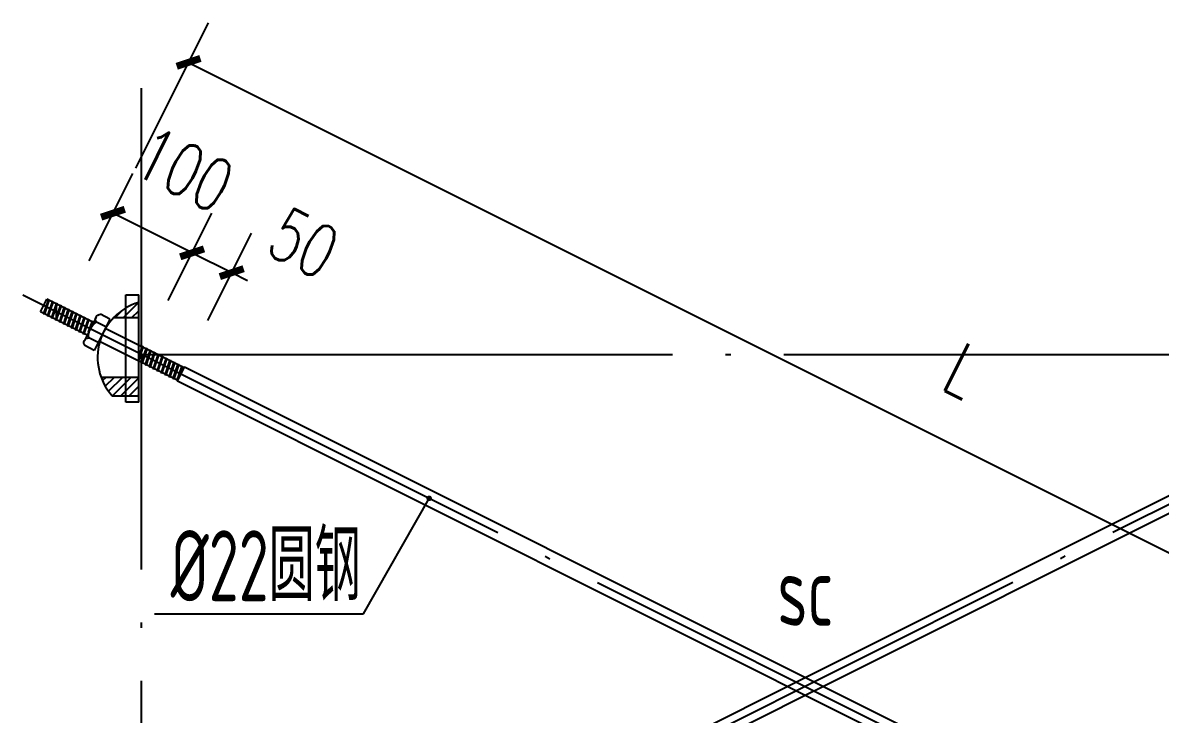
# Model space of a CAD drawing. Extents: x 2025205 to 2402328, y -557483 to 329036.
# Drawn here: x 2144793 to 2154433, y -341021 to -335163 of the extents above; entities that cross this region are included whole.
import ezdxf
from ezdxf.enums import TextEntityAlignment as Align

# ---------------------------------------------------------------- set-up
doc = ezdxf.new("R2010")
doc.units = 0
doc.header["$LTSCALE"] = 1500
doc.header["$MEASUREMENT"] = 0
for name, pattern in [('CONTINUOUS1', [0]), ('DASHED', [19.05, 12.7, -6.35]), ('DOTE', [2.42, 2, -0.2, 0.02, -0.2])]:
    doc.linetypes.add(name, pattern=pattern)
for name, color, linetype in [('003_THICK', 7, 'CONTINUOUS1'), ('DOTE', 252, 'DOTE'), ('PUB_DIM', 3, 'Continuous'), ('THIN', 7, 'Continuous'), ('刚架', 2, 'Continuous'), ('支撑', 130, 'Continuous'), ('板', 4, 'Continuous'), ('标注', 7, 'Continuous')]:
    doc.layers.add(name, color=color, linetype=linetype)
doc.layers.add('Z-详图标注', color=3, linetype='Continuous', lineweight=18)
doc.styles.add('_TCH_DIM_T3', font='SIMPLEX.shx', dxfattribs={"width": 0.705882, "bigfont": 'GBCBIG.shx'})
doc.styles.add('TSSD_Label', font='Tssdeng.shx', dxfattribs={"width": 0.7, "bigfont": 'hztxt.shx'})
doc.dimstyles.new('_TCH_ARCH&&150', dxfattribs={"dimtxt": 446.25, "dimasz": 150, "dimexe": 375, "dimexo": 450, "dimgap": 189.375, "dimtad": 1, "dimdec": 0, "dimzin": 0, "dimdsep": 46, "dimtxsty": '_TCH_DIM_T3', "dimblk": 'ARCHTICK', "dimcen": 0.09, "dimclrt": 7, "dimazin": 2, "dimtfac": 1, "dimtdec": 0, "dimtmove": 2, "dimatfit": 0, "dimfxl": 1, "dimtolj": 1, "dimtzin": 0, "dimarcsym": 0})

# ---------------------------------------------------------------- blocks, each defined once
blk = doc.blocks.new('_ArchTick')
at = {"color": 0, "linetype": 'ByBlock', "const_width": 0.4}
blk.add_lwpolyline([(-0.5, -0.5), (0.5, 0.5)], dxfattribs=at)
blk = doc.blocks.new('*D53')
at = {"layer": 'Defpoints', "color": 0, "transparency": 16777216}
for p in [(2146563.7, -337280.1), (2145825, -337918.8), (2146160.4, -338086.5)]:
    blk.add_point(p, dxfattribs=at)
at = {"layer": 'PUB_DIM', "color": 0, "lineweight": -2, "transparency": 16777216}
for p, q in [((2146026.3, -337516.3), (2146396, -336776.9)), ((2146361.7, -337684.1), (2146731.4, -336944.6)), ((2146228.3, -337112.4), (2146094.1, -337045.3)), ((2146228.3, -337112.4), (2146563.7, -337280.1)), ((2146563.7, -337280.1), (2146697.8, -337347.1))]:
    blk.add_line(p, q, dxfattribs=at)
at = {"layer": 'PUB_DIM', "color": 0, "lineweight": -2, "transparency": 16777216, "xscale": 150, "yscale": 150, "zscale": 150}
for p, rotation in [((2146228.3, -337112.4), 333.434948822922), ((2146563.7, -337280.1), 153.434948822922)]:
    blk.add_blockref('_ArchTick', p, dxfattribs=dict(at, rotation=rotation))
at = {"layer": 'PUB_DIM', "color": 7, "transparency": 16777216, "insert": (2147173.9, -337030.1), "char_height": 446.25, "attachment_point": 5, "rotation": 333.43495, "style": '_TCH_DIM_T3'}
blk.add_mtext('\\A1;50', dxfattribs=at)
blk = doc.blocks.new('*D54')
at = {"layer": 'Defpoints', "color": 0, "transparency": 16777216}
for p in [(2145557.4, -336776.9), (2145154.2, -337583.4), (2145825, -337918.8)]:
    blk.add_point(p, dxfattribs=at)
at = {"layer": 'PUB_DIM', "color": 0, "lineweight": -2, "transparency": 16777216}
for p, q in [((2145355.4, -337180.9), (2145725.1, -336441.5)), ((2146228.3, -337112.4), (2145557.4, -336776.9)), ((2146026.3, -337516.3), (2146396, -336776.9))]:
    blk.add_line(p, q, dxfattribs=at)
at = {"layer": 'PUB_DIM', "color": 0, "lineweight": -2, "transparency": 16777216, "xscale": 150, "yscale": 150, "zscale": 150}
for p, rotation in [((2145557.4, -336776.9), 153.4349488230811), ((2146228.3, -337112.4), 333.4349488230811)]:
    blk.add_blockref('_ArchTick', p, dxfattribs=dict(at, rotation=rotation))
at = {"layer": 'PUB_DIM', "color": 7, "transparency": 16777216, "insert": (2146161.2, -336408), "char_height": 446.25, "attachment_point": 5, "rotation": 333.43495, "style": '_TCH_DIM_T3'}
blk.add_mtext('\\A1;100', dxfattribs=at)
blk = doc.blocks.new('*D96')
at = {"layer": 'Defpoints', "color": 0, "transparency": 16777216}
for p in [(2145549.3, -336796.7), (2158789.9, -341794.5), (2158140.9, -343092.5)]:
    blk.add_point(p, dxfattribs=at)
at = {"layer": 'PUB_DIM', "color": 0, "lineweight": -2, "transparency": 16777216}
for p, q in [((2145750.5, -336394.2), (2146365.9, -335163.3)), ((2146198.2, -335498.7), (2158789.9, -341794.5)), ((2158342.1, -342690), (2158957.6, -341459.1))]:
    blk.add_line(p, q, dxfattribs=at)
at = {"layer": 'PUB_DIM', "color": 0, "lineweight": -2, "transparency": 16777216, "xscale": 150, "yscale": 150, "zscale": 150}
for p, rotation in [((2146198.2, -335498.7), 153.4349488229576), ((2158789.9, -341794.5), 333.4349488229577)]:
    blk.add_blockref('_ArchTick', p, dxfattribs=dict(at, rotation=rotation))
at = {"layer": 'PUB_DIM', "color": 7, "transparency": 16777216, "insert": (2152762.4, -338110), "char_height": 446.25, "attachment_point": 5, "rotation": 333.43495, "style": '_TCH_DIM_T3'}
blk.add_mtext('\\A1;L', dxfattribs=at)
blk = doc.blocks.new('A$C3B5F1999')
at = {"layer": '板', "lineweight": -3}
h = blk.add_hatch(dxfattribs=at)
h.set_pattern_fill('ANSI31', color=256, scale=11.25, style=0)
h.set_pattern_definition([(225, (1544786.093, 1161578.04), (25.25697034, -25.25697034), [])])
h.paths.add_polyline_path([(227.3, 494.1, 0.095394), (160.5, 606.6), (0, 606.6), (0, 494.1)])
h.paths.add_polyline_path([(0, 135.7), (0, 44.9, 0.128822), (150.1, 135.7)])
for p, q in [((0, 645.3), (76.8, 645.3)), ((0, 645.3), (0, 0)), ((76.8, 645.3), (76.8, 0)), ((160.5, 606.6), (0, 606.6)), ((160.5, 606.6), (0, 606.6)), ((227.3, 494.1), (0, 494.1)), ((150.1, 135.7), (0, 135.7)), ((76.8, 0), (0, 0))]:
    blk.add_line(p, q, dxfattribs=at)
blk.add_arc((-98.2, 376.8), 346.1, 286.4909, 41.61835, dxfattribs=at)

msp = doc.modelspace()

# ---------------------------------------------------------------- linework, layer by layer
at = {"layer": '003_THICK'}
msp.add_lwpolyline([(2145531.5, -337673.4), (2145398.9, -337938.6)], dxfattribs=at)
at = {"layer": 'DOTE', "ltscale": 1.5}
for p, q in [((2145798.2, -345239.1), (2145798.2, -335717.4)), ((2144792.9, -337469.4), (2158055.3, -344100.6)), ((2158055.3, -337469.4), (2144792.9, -344100.6)), ((2145799.1, -337972.5), (2157049.1, -337972.5))]:
    msp.add_line(p, q, dxfattribs=at)
at = {"layer": '刚架', "color": 5, "linetype": 'DASHED'}
msp.add_line((2145078.1, -337679.6), (2145078.1, -337545.4), dxfattribs=at)
at = {"layer": '支撑', "linetype": 'Continuous'}
for p, q in [((2144943, -337612), (2144996.6, -337504.6)), ((2145391.4, -337702), (2144996.6, -337504.6)), ((2145337.8, -337809.4), (2144943, -337612)), ((2146160.4, -338086.5), (2145492.1, -337752.4)), ((2146106.8, -338193.9), (2145438.4, -337859.7)), ((2146103.4, -338200.6), (2146163.8, -338079.8)), ((2152302.3, -341149.1), (2146163.8, -338079.8)), ((2151423.2, -340709.5), (2156682.6, -338079.8)), ((2152241.9, -341269.8), (2146103.4, -338200.6)), ((2151574.1, -340785), (2156743, -338200.6)), ((2150544.1, -341149.1), (2151272.3, -340785)), ((2150604.5, -341269.8), (2151423.2, -340860.5))]:
    msp.add_line(p, q, dxfattribs=at)
for points in [[(2145414.3, -337656.2), (2145314.9, -337855.2)], [(2145498.4, -337739.7), (2145417.9, -337699.5)], [(2145531.5, -337673.4), (2145451, -337633.2)], [(2145432.1, -337872.3), (2145351.6, -337832.1)], [(2145398.9, -337938.6), (2145318.4, -337898.4)]]:
    msp.add_lwpolyline(points, dxfattribs=at)
for points in [[(2145351.6, -337832.1, -0.303653), (2145417.9, -337699.4, -0.303653)], [(2145417.9, -337699.5, -0.607359), (2145451.1, -337633.2, -0.607359)], [(2145318.4, -337898.4, -0.607359), (2145351.6, -337832.1, -0.607359)]]:
    msp.add_lwpolyline(points, format="xyb", dxfattribs=at)
at = {"layer": '标注', "linetype": 'Continuous'}
for p, q in [((2144973.2, -337635.5), (2145016.8, -337506.3)), ((2145016.8, -337506.3), (2145011, -337511.8)), ((2145017.7, -337515.2), (2145016.8, -337506.3)), ((2144972.2, -337626.6), (2145011, -337511.8)), ((2144979, -337630), (2145017.7, -337515.2)), ((2145005.7, -337643.4), (2145044.5, -337528.6)), ((2145006.7, -337652.2), (2145050.3, -337523.1)), ((2145012.5, -337646.7), (2145051.3, -337532)), ((2145039.3, -337660.1), (2145078, -337545.3)), ((2145040.2, -337669), (2145083.8, -337539.9)), ((2145050.3, -337523.1), (2145044.5, -337528.6)), ((2145046.1, -337663.5), (2145084.8, -337548.7)), ((2145051.3, -337532), (2145050.3, -337523.1)), ((2145072.8, -337676.9), (2145111.6, -337562.1)), ((2145073.8, -337685.8), (2145117.4, -337556.6)), ((2145083.8, -337539.9), (2145078, -337545.3)), ((2145079.6, -337680.3), (2145118.4, -337565.5)), ((2145084.8, -337548.7), (2145083.8, -337539.9)), ((2145106.4, -337693.7), (2145145.1, -337578.9)), ((2145107.3, -337702.5), (2145150.9, -337573.4)), ((2145117.4, -337556.6), (2145111.6, -337562.1)), ((2145113.1, -337697.1), (2145151.9, -337582.3)), ((2145118.4, -337565.5), (2145117.4, -337556.6)), ((2145139.9, -337710.4), (2145178.7, -337595.7)), ((2145140.9, -337719.3), (2145184.5, -337590.2)), ((2145150.9, -337573.4), (2145145.1, -337578.9)), ((2145146.7, -337713.8), (2145185.4, -337599)), ((2145151.9, -337582.3), (2145150.9, -337573.4)), ((2145184.5, -337590.2), (2145178.7, -337595.7)), ((2145185.4, -337599), (2145184.5, -337590.2)), ((2144972.2, -337626.6), (2144973.2, -337635.5)), ((2144979, -337630), (2144973.2, -337635.5)), ((2145005.7, -337643.4), (2145006.7, -337652.2)), ((2145012.5, -337646.7), (2145006.7, -337652.2)), ((2145039.3, -337660.1), (2145040.2, -337669)), ((2145046.1, -337663.5), (2145040.2, -337669)), ((2145072.8, -337676.9), (2145073.8, -337685.8)), ((2145079.6, -337680.3), (2145073.8, -337685.8)), ((2145106.4, -337693.7), (2145107.3, -337702.5)), ((2145113.1, -337697.1), (2145107.3, -337702.5)), ((2145173.4, -337727.2), (2145212.2, -337612.4)), ((2145174.4, -337736.1), (2145218, -337606.9)), ((2145180.2, -337730.6), (2145219, -337615.8)), ((2145207, -337744), (2145245.7, -337629.2)), ((2145207.9, -337752.9), (2145251.6, -337623.7)), ((2145218, -337606.9), (2145212.2, -337612.4)), ((2145213.8, -337747.4), (2145252.5, -337632.6)), ((2145219, -337615.8), (2145218, -337606.9)), ((2145240.5, -337760.8), (2145279.3, -337646)), ((2145241.5, -337769.6), (2145285.1, -337640.5)), ((2145251.6, -337623.7), (2145245.7, -337629.2)), ((2145247.3, -337764.1), (2145286.1, -337649.4)), ((2145252.5, -337632.6), (2145251.6, -337623.7)), ((2145274.1, -337777.5), (2145312.8, -337662.7)), ((2145275, -337786.4), (2145318.6, -337657.3)), ((2145285.1, -337640.5), (2145279.3, -337646)), ((2145280.8, -337780.9), (2145319.6, -337666.1)), ((2145286.1, -337649.4), (2145285.1, -337640.5)), ((2145307.6, -337794.3), (2145346.4, -337679.5)), ((2145308.6, -337803.2), (2145352.2, -337674)), ((2145318.6, -337657.3), (2145312.8, -337662.7)), ((2145314.4, -337797.7), (2145353.1, -337682.9)), ((2145319.6, -337666.1), (2145318.6, -337657.3)), ((2145352.2, -337674), (2145346.4, -337679.5)), ((2145349.9, -337785.1), (2145379.9, -337696.3)), ((2145353.1, -337682.9), (2145352.2, -337674)), ((2145362.1, -337760.7), (2145385.7, -337690.8)), ((2145374.3, -337736.3), (2145386.7, -337699.7)), ((2145385.7, -337690.8), (2145379.9, -337696.3)), ((2145386.7, -337699.7), (2145385.7, -337690.8)), ((2145139.9, -337710.4), (2145140.9, -337719.3)), ((2145146.7, -337713.8), (2145140.9, -337719.3)), ((2145173.4, -337727.2), (2145174.4, -337736.1)), ((2145180.2, -337730.6), (2145174.4, -337736.1)), ((2145207, -337744), (2145207.9, -337752.9)), ((2145213.8, -337747.4), (2145207.9, -337752.9)), ((2145240.5, -337760.8), (2145241.5, -337769.6)), ((2145247.3, -337764.1), (2145241.5, -337769.6)), ((2145274.1, -337777.5), (2145275, -337786.4)), ((2145280.8, -337780.9), (2145275, -337786.4)), ((2145307.6, -337794.3), (2145308.6, -337803.2)), ((2145314.4, -337797.7), (2145308.6, -337803.2)), ((2145775.7, -338010.1), (2145811.6, -337903.7)), ((2145775.7, -337998.4), (2145805.8, -337909.2)), ((2145775.7, -338021.8), (2145812.6, -337912.6)), ((2145800.6, -338040.8), (2145839.3, -337926)), ((2145801.5, -338049.6), (2145845.1, -337920.5)), ((2145811.6, -337903.7), (2145805.8, -337909.2)), ((2145807.3, -338044.2), (2145846.1, -337929.4)), ((2145812.6, -337912.6), (2145811.6, -337903.7)), ((2145834.1, -338057.6), (2145872.9, -337942.8)), ((2145835.1, -338066.4), (2145878.7, -337937.3)), ((2145845.1, -337920.5), (2145839.3, -337926)), ((2145840.9, -338060.9), (2145879.6, -337946.2)), ((2145846.1, -337929.4), (2145845.1, -337920.5)), ((2145867.7, -338074.3), (2145906.4, -337959.5)), ((2145868.6, -338083.2), (2145912.2, -337954.1)), ((2145878.7, -337937.3), (2145872.9, -337942.8)), ((2145874.4, -338077.7), (2145913.2, -337962.9)), ((2145879.6, -337946.2), (2145878.7, -337937.3)), ((2145901.2, -338091.1), (2145940, -337976.3)), ((2145902.2, -338100), (2145945.8, -337970.8)), ((2145912.2, -337954.1), (2145906.4, -337959.5)), ((2145908, -338094.5), (2145946.7, -337979.7)), ((2145913.2, -337962.9), (2145912.2, -337954.1)), ((2145935.7, -338116.7), (2145979.3, -337987.6)), ((2145945.8, -337970.8), (2145940, -337976.3)), ((2145946.7, -337979.7), (2145945.8, -337970.8)), ((2145979.3, -337987.6), (2145973.5, -337993.1)), ((2145980.3, -337996.5), (2145979.3, -337987.6)), ((2145800.6, -338040.8), (2145801.5, -338049.6)), ((2145807.3, -338044.2), (2145801.5, -338049.6)), ((2145834.1, -338057.6), (2145835.1, -338066.4)), ((2145840.9, -338060.9), (2145835.1, -338066.4)), ((2145867.7, -338074.3), (2145868.6, -338083.2)), ((2145874.4, -338077.7), (2145868.6, -338083.2)), ((2145934.7, -338107.9), (2145973.5, -337993.1)), ((2145941.5, -338111.2), (2145980.3, -337996.5)), ((2145968.3, -338124.6), (2146007, -338009.8)), ((2145969.2, -338133.5), (2146012.8, -338004.4)), ((2145975.1, -338128), (2146013.8, -338013.2)), ((2146001.8, -338141.4), (2146040.6, -338026.6)), ((2146002.8, -338150.3), (2146046.4, -338021.1)), ((2146012.8, -338004.4), (2146007, -338009.8)), ((2146008.6, -338144.8), (2146047.4, -338030)), ((2146013.8, -338013.2), (2146012.8, -338004.4)), ((2146035.4, -338158.2), (2146074.1, -338043.4)), ((2146036.3, -338167), (2146079.9, -338037.9)), ((2146046.4, -338021.1), (2146040.6, -338026.6)), ((2146042.1, -338161.6), (2146080.9, -338046.8)), ((2146047.4, -338030), (2146046.4, -338021.1)), ((2146068.9, -338174.9), (2146107.7, -338060.2)), ((2146069.9, -338183.8), (2146113.5, -338054.7)), ((2146079.9, -338037.9), (2146074.1, -338043.4)), ((2146075.7, -338178.3), (2146114.4, -338063.5)), ((2146080.9, -338046.8), (2146079.9, -338037.9)), ((2146102.4, -338191.7), (2146141.2, -338076.9)), ((2146103.4, -338200.6), (2146147, -338071.4)), ((2146113.5, -338054.7), (2146107.7, -338060.2)), ((2146114.4, -338063.5), (2146113.5, -338054.7)), ((2146115.6, -338176.2), (2146148, -338080.3)), ((2146147, -338071.4), (2146141.2, -338076.9)), ((2146148, -338080.3), (2146147, -338071.4)), ((2146163.8, -338079.8), (2146157.1, -338084.9)), ((2145901.2, -338091.1), (2145902.2, -338100)), ((2145908, -338094.5), (2145902.2, -338100)), ((2145934.7, -338107.9), (2145935.7, -338116.7)), ((2145941.5, -338111.2), (2145935.7, -338116.7)), ((2145968.3, -338124.6), (2145969.2, -338133.5)), ((2145975.1, -338128), (2145969.2, -338133.5)), ((2146001.8, -338141.4), (2146002.8, -338150.3)), ((2146008.6, -338144.8), (2146002.8, -338150.3)), ((2146035.4, -338158.2), (2146036.3, -338167)), ((2146042.1, -338161.6), (2146036.3, -338167)), ((2146068.9, -338174.9), (2146069.9, -338183.8)), ((2146075.7, -338178.3), (2146069.9, -338183.8)), ((2146102.4, -338191.7), (2146103.4, -338200.6)), ((2147681.2, -340169.2), (2148237.1, -339191.9)), ((2145910.3, -340169.2), (2147681.2, -340169.2))]:
    msp.add_line(p, q, dxfattribs=at)
at = {"layer": '标注', "color": 5, "linetype": 'Continuous'}
for p, q in [((2151272.3, -340785), (2151423.2, -340709.5)), ((2151423.2, -340860.5), (2151574.1, -340785))]:
    msp.add_line(p, q, dxfattribs=at)
at = {"layer": '标注', "linetype": 'Continuous', "const_width": 23.4}
msp.add_lwpolyline([(2148225.3, -339191.9, 1), (2148248.8, -339191.9, 1)], format="xyb", close=True, dxfattribs=at)

# ---------------------------------------------------------------- block references
at = {"layer": 'Z-详图标注', "xscale": 1.40625, "yscale": 1.40625, "zscale": 1.40625, "rotation": 180}
msp.add_blockref('A$C3B5F1999', (2145775.7, -337469.4), dxfattribs=at)

# ---------------------------------------------------------------- texts
at = {"layer": 'THIN', "style": 'TSSD_Label', "width": 0.65}
for s, p in [('%%C22圆钢', (2146852.3, -339763)), ('sc', (2151426.3, -339972.1))]:
    msp.add_text(s, height=600, dxfattribs=at).set_placement(p, align=Align.MIDDLE_CENTER)

# ---------------------------------------------------------------- dimensions: what is measured, and where the dimension line sits
at = {"layer": 'PUB_DIM'}
for base, p1, p2, angle, text, picture, middle in [((2158789.9, -341794.5), (2145549.3, -336796.7), (2158140.9, -343092.5), 333.43495, 'L', '*D96', (2152762.4, -338110)), ((2145557.4, -336776.9), (2145825, -337918.8), (2145154.2, -337583.4), 153.43495, '100', '*D54', (2146161.2, -336408)), ((2146563.7, -337280.1), (2145825, -337918.8), (2146160.4, -338086.5), 333.43495, '50', '*D53', (2147173.9, -337030.1))]:
    dim = msp.add_linear_dim(base=base, p1=p1, p2=p2, angle=angle, text=text, dimstyle='_TCH_ARCH&&150', dxfattribs=at)
    dim.commit()
    dim.dimension.update_dxf_attribs({"geometry": picture, "text_midpoint": middle, "dimtype": 161})

doc.saveas('drawing.dxf')
